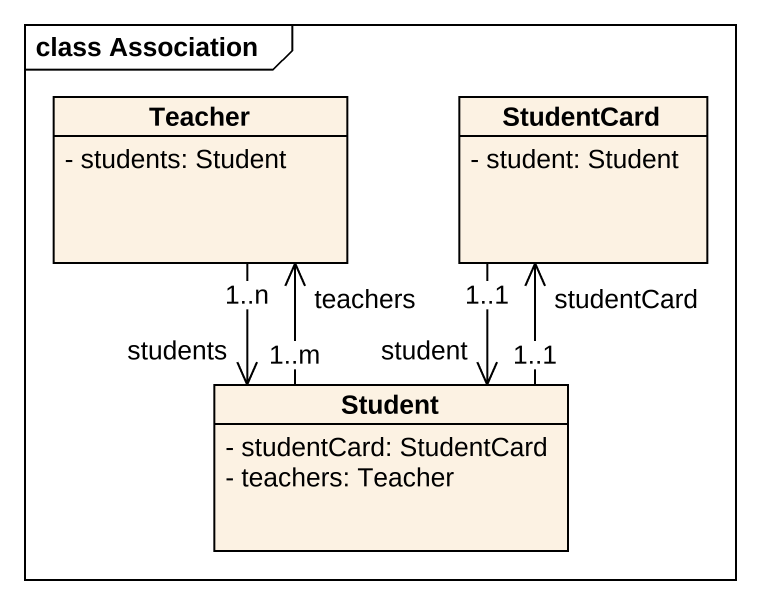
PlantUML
@startuml
mainframe class Association
hide circle
hide empty members
skinparam classAttributeIconSize 0
class Teacher {
  - students: Student
}
class StudentCard {
  - student: Student
}
class Student {
  - studentCard: StudentCard
  - teachers: Teacher
}
Teacher --> "students" Student : 1..n
StudentCard --> "student" Student : 1..1
Student -up-> "teachers" Teacher : 1..m
Student -up-> "studentCard" StudentCard : 1..1
@enduml
